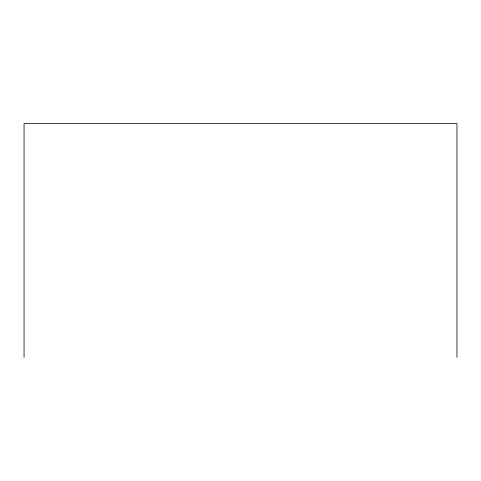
<?xml version="1.0" encoding="UTF-8"?>
<svg xmlns="http://www.w3.org/2000/svg" width="481" height="481" viewBox="0 0 481 481"><rect width="100%" height="100%" fill="white"/><g stroke="black" fill="none" stroke-linecap="round" stroke-linejoin="round"><path stroke-width="0.72" d="M456.95 357.401L456.95 123.599L24.05 123.599L24.05 357.401"/></g></svg>
